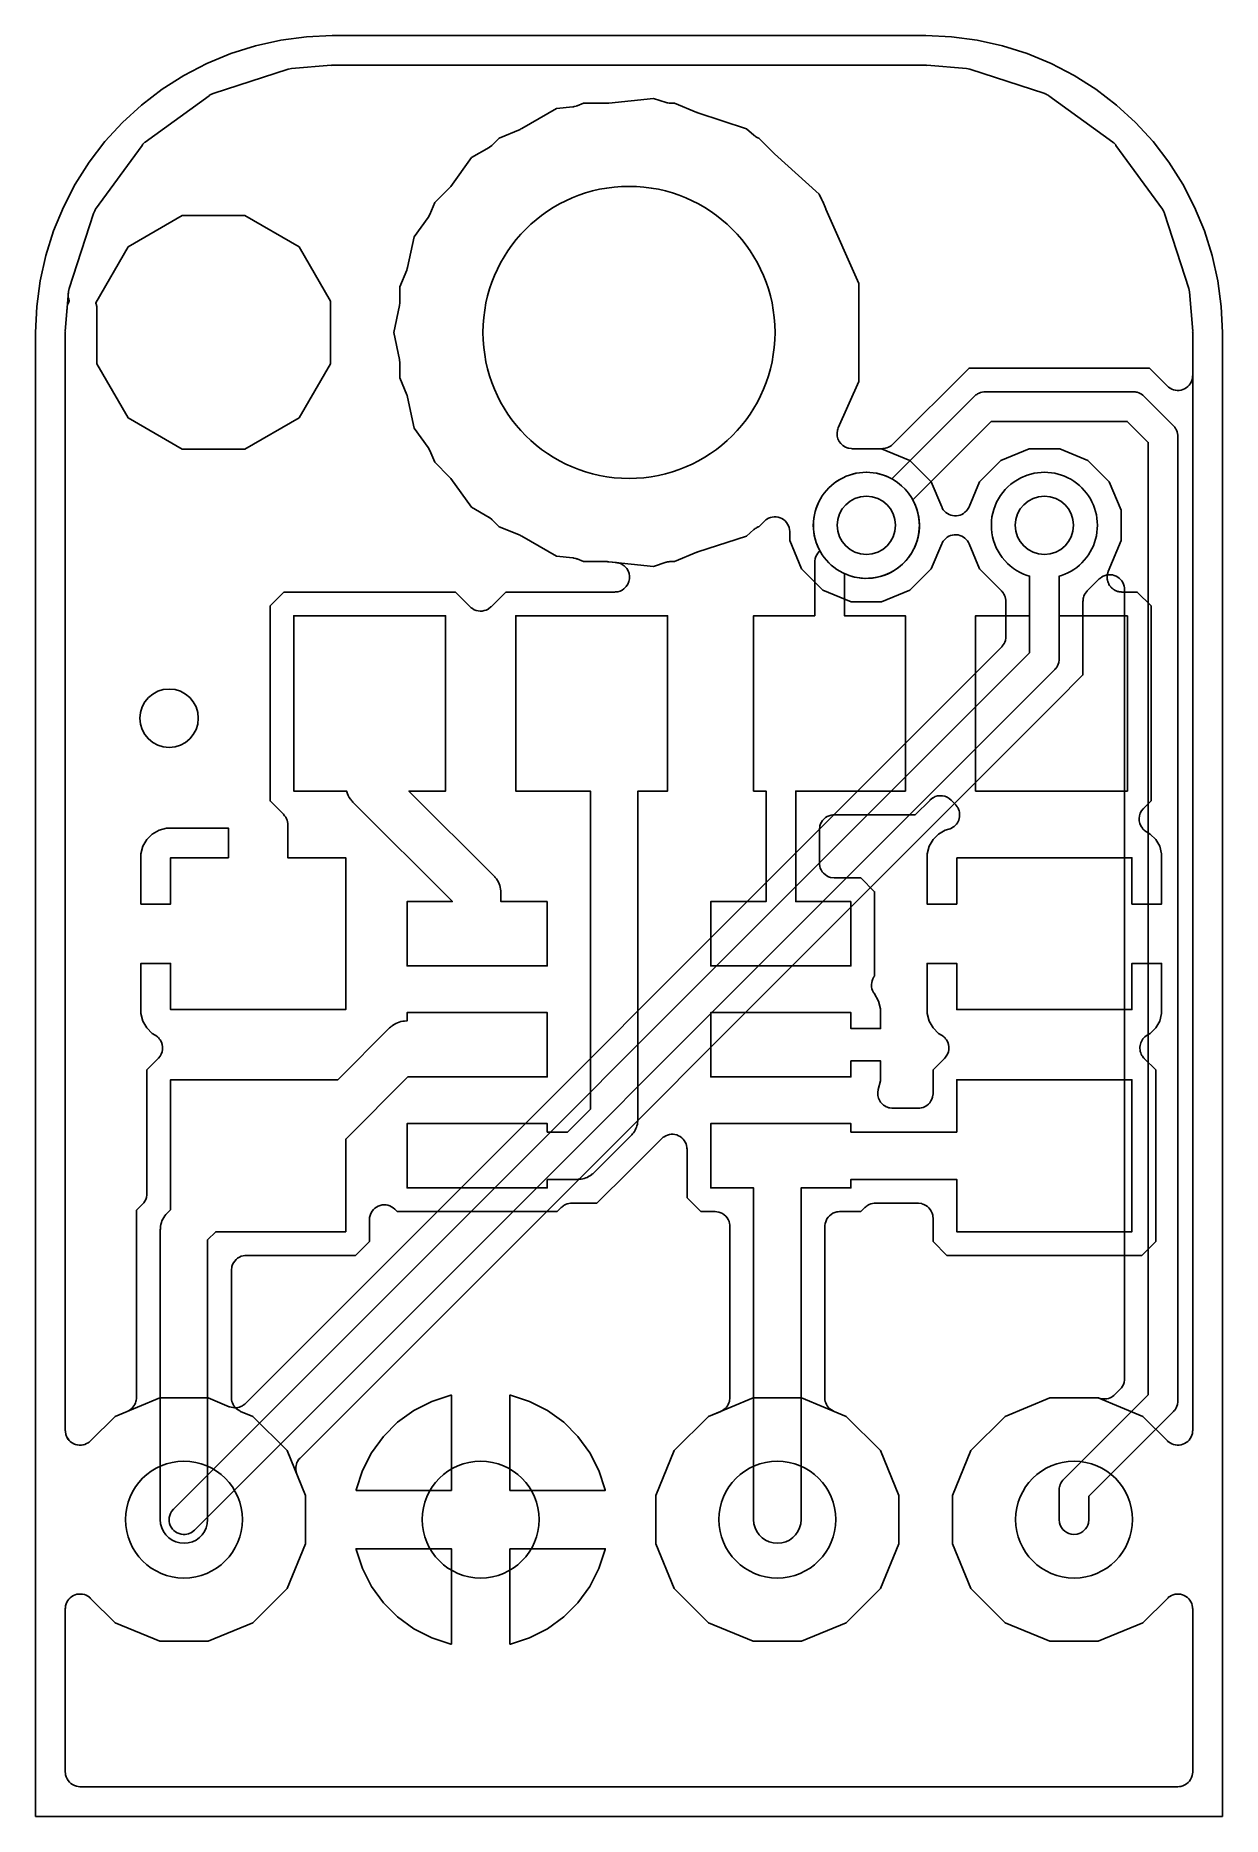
# Model space of a CAD drawing. Header units: millimetres. Extents: x 0 to 10.2, y 0 to 15.2.
import ezdxf

# ---------------------------------------------------------------- set-up
doc = ezdxf.new("R2010")
doc.units = ezdxf.units.MM

msp = doc.modelspace()

# ---------------------------------------------------------------- linework, layer by layer
at = {"layer": '16_copper'}
for points in [[(0.385, 3.177), (0.392, 3.177, 0.124396), (0.45, 3.198), (0.458, 3.202), (0.465, 3.209), (0.471, 3.214), (0.68, 3.423), (1.063, 3.581), (1.477, 3.581), (1.658, 3.506), (1.661, 3.506), (1.662, 3.505, 0.225673), (1.771, 3.514), (1.777, 3.519), (1.791, 3.528), (1.794, 3.531), (1.797, 3.534), (8.269, 10.006), (8.272, 10.01), (8.276, 10.014, 0.11143), (8.302, 10.063), (8.303, 10.07), (8.305, 10.08), (8.305, 10.089), (8.306, 10.095), (8.306, 10.398), (8.305, 10.404), (8.305, 10.409, 0.111436), (8.288, 10.462), (8.284, 10.468), (8.279, 10.477), (8.273, 10.483), (8.269, 10.488), (8.08, 10.677), (7.991, 10.89), (7.988, 10.896), (7.986, 10.902, 0.562235), (7.77, 10.913), (7.764, 10.906), (7.76, 10.896), (7.757, 10.89), (7.668, 10.677), (7.484, 10.493), (7.243, 10.393), (6.981, 10.393), (6.74, 10.493), (6.556, 10.677), (6.456, 10.918), (6.456, 10.995, 0.596419), (6.259, 11.101), (6.252, 11.097), (6.245, 11.09), (6.239, 11.085), (6.191, 11.037), (6.184, 11.035, 0.02105), (6.174, 11.03), (6.168, 11.026), (6.159, 11.021), (6.153, 11.015), (6.148, 11.012), (6.087, 10.957), (5.67, 10.821), (5.665, 10.819), (5.661, 10.818), (5.47, 10.739), (5.437, 10.739, 0.01449), (5.429, 10.739), (5.421, 10.737), (5.409, 10.736), (5.402, 10.734), (5.397, 10.733), (5.29, 10.698), (4.908, 10.738), (4.9, 10.738), (4.894, 10.739), (4.69, 10.739), (4.635, 10.761, 0.00794), (4.631, 10.763), (4.624, 10.765), (4.608, 10.769), (4.603, 10.77), (4.6, 10.77), (4.458, 10.785), (4.162, 10.956), (4.153, 10.96), (4.147, 10.964), (3.969, 11.037), (3.909, 11.097), (3.909, 11.097), (3.909, 11.098), (3.906, 11.1), (3.887, 11.115), (3.885, 11.116), (3.883, 11.117), (3.733, 11.204), (3.554, 11.45), (3.546, 11.459), (3.541, 11.465), (3.417, 11.589), (3.376, 11.69), (3.362, 11.714), (3.362, 11.715), (3.361, 11.716), (3.241, 11.881), (3.185, 12.145), (3.18, 12.159), (3.178, 12.167), (3.119, 12.31), (3.119, 12.442), (3.116, 12.463), (3.116, 12.469), (3.067, 12.7), (3.116, 12.931), (3.118, 12.952), (3.119, 12.958), (3.119, 13.09), (3.178, 13.233), (3.182, 13.247), (3.185, 13.255), (3.241, 13.519), (3.361, 13.684), (3.375, 13.709), (3.375, 13.71), (3.376, 13.71), (3.417, 13.811), (3.541, 13.935), (3.549, 13.944), (3.554, 13.95), (3.733, 14.196), (3.883, 14.283), (3.883, 14.283), (3.884, 14.283), (3.886, 14.285), (3.906, 14.299), (3.908, 14.302), (3.909, 14.303), (3.969, 14.363), (4.147, 14.436), (4.155, 14.441), (4.162, 14.444), (4.458, 14.615), (4.6, 14.63), (4.602, 14.63), (4.604, 14.63), (4.611, 14.632), (4.627, 14.636), (4.631, 14.638), (4.635, 14.639), (4.69, 14.661), (4.894, 14.661), (4.902, 14.662), (4.908, 14.662), (5.29, 14.702), (5.397, 14.667), (5.401, 14.667), (5.404, 14.665), (5.412, 14.664), (5.425, 14.662), (5.431, 14.662), (5.437, 14.661), (5.47, 14.661), (5.661, 14.582), (5.666, 14.581), (5.67, 14.579), (6.087, 14.443), (6.148, 14.388), (6.152, 14.385), (6.156, 14.382), (6.162, 14.378), (6.171, 14.372), (6.178, 14.369), (6.184, 14.365), (6.191, 14.363), (6.32, 14.233), (6.323, 14.231), (6.325, 14.229), (6.709, 13.883), (6.73, 13.836), (6.734, 13.829), (6.736, 13.823), (6.739, 13.82), (6.765, 13.757), (6.766, 13.756), (6.766, 13.754), (7.049, 13.119), (7.049, 12.281), (6.872, 11.884), (6.869, 11.873), (6.865, 11.862, 0.409204), (6.956, 11.71), (6.959, 11.709), (6.961, 11.708), (6.984, 11.706), (6.988, 11.705), (7.249, 11.705), (7.254, 11.706), (7.26, 11.706, 0.111436), (7.313, 11.723), (7.319, 11.727), (7.327, 11.733), (7.333, 11.739), (7.339, 11.743), (7.991, 12.395), (9.535, 12.395), (9.689, 12.241), (9.694, 12.237), (9.699, 12.232, 0.562213), (9.903, 12.305), (9.905, 12.313), (9.905, 12.323), (9.906, 12.331), (9.906, 12.7), (9.905, 12.706), (9.906, 12.71), (9.879, 13.048), (9.874, 13.075), (9.873, 13.076), (9.873, 13.077), (9.664, 13.719), (9.663, 13.723), (9.662, 13.726), (9.658, 13.733), (9.653, 13.745), (9.649, 13.75), (9.646, 13.755), (9.249, 14.301), (9.247, 14.304), (9.245, 14.307), (9.239, 14.313), (9.23, 14.322), (9.225, 14.326), (9.221, 14.329), (8.675, 14.726), (8.672, 14.728), (8.669, 14.731), (8.661, 14.734), (8.65, 14.74), (8.644, 14.742), (8.639, 14.744), (7.997, 14.953), (7.969, 14.959), (7.969, 14.959), (7.968, 14.959), (7.63, 14.986), (7.624, 14.985), (7.62, 14.986), (7.62, 14.986), (7.62, 14.986), (2.54, 14.986), (2.54, 14.986), (2.54, 14.986), (2.534, 14.985), (2.53, 14.986), (2.192, 14.959), (2.165, 14.954), (2.164, 14.953), (2.163, 14.953), (1.521, 14.744), (1.517, 14.743), (1.514, 14.742), (1.507, 14.738), (1.495, 14.733), (1.49, 14.729), (1.485, 14.726), (0.939, 14.329), (0.936, 14.327), (0.933, 14.325), (0.927, 14.319), (0.918, 14.31), (0.915, 14.306), (0.913, 14.304), (0.912, 14.303), (0.911, 14.301), (0.514, 13.755), (0.512, 13.752), (0.509, 13.749), (0.506, 13.741), (0.5, 13.73), (0.498, 13.724), (0.496, 13.719), (0.287, 13.077), (0.281, 13.049), (0.281, 13.049), (0.281, 13.048), (0.254, 12.71), (0.255, 12.706), (0.254, 12.702), (0.254, 12.701), (0.254, 12.7), (0.254, 3.303), (0.255, 3.297), (0.255, 3.29, 0.379618), (0.379, 3.176)], [(8.916, 2.416, 0.284783), (9.013, 2.508), (9.017, 2.54), (9.017, 2.741), (9.742, 3.466), (9.745, 3.47), (9.749, 3.474, 0.11143), (9.775, 3.524), (9.776, 3.531), (9.778, 3.541), (9.778, 3.55), (9.779, 3.556), (9.779, 11.811), (9.778, 11.816), (9.779, 11.822, 0.111436), (9.762, 11.875), (9.757, 11.881), (9.752, 11.889), (9.746, 11.896), (9.742, 11.901), (9.488, 12.155), (9.484, 12.158), (9.48, 12.162, 0.11143), (9.43, 12.188), (9.423, 12.189), (9.413, 12.191), (9.404, 12.191), (9.398, 12.192), (8.128, 12.192), (8.123, 12.191), (8.117, 12.192, 0.111436), (8.064, 12.175), (8.058, 12.17), (8.05, 12.165), (8.043, 12.159), (8.038, 12.155), (7.33, 11.447), (7.313, 11.456, 1), (6.911, 10.642), (6.966, 10.619, 0.668178), (7.519, 11.25), (7.51, 11.267), (8.181, 11.938), (9.345, 11.938), (9.525, 11.758), (9.525, 3.609), (8.8, 2.884), (8.797, 2.88), (8.793, 2.876, 0.11143), (8.767, 2.826), (8.766, 2.819), (8.764, 2.809), (8.764, 2.8), (8.763, 2.794), (8.763, 2.54), (8.766, 2.512, 0.345803), (8.888, 2.413)], [(1.308, 2.419), (1.334, 2.43), (1.36, 2.45), (8.726, 9.816), (8.729, 9.82), (8.733, 9.824, 0.11143), (8.759, 9.874), (8.76, 9.881), (8.762, 9.891), (8.762, 9.9), (8.763, 9.906), (8.763, 10.614), (8.782, 10.619, 1), (8.49, 11.479), (8.435, 11.456, 0.66818), (8.49, 10.619), (8.509, 10.614), (8.509, 9.959), (1.18, 2.63), (1.163, 2.608, 0.619844), (1.281, 2.413)], [(9.792, 0.255), (9.805, 0.257, 0.284783), (9.902, 0.349), (9.902, 0.35), (9.902, 0.351), (9.906, 0.379), (9.906, 0.38), (9.906, 0.381), (9.906, 1.777), (9.905, 1.783), (9.905, 1.79, 0.562221), (9.71, 1.882), (9.702, 1.878), (9.695, 1.871), (9.689, 1.866), (9.48, 1.657), (9.097, 1.499), (8.683, 1.499), (8.3, 1.657), (8.007, 1.95), (7.849, 2.333), (7.849, 2.747), (8.007, 3.13), (8.3, 3.423), (8.683, 3.581), (9.097, 3.581), (9.099, 3.581, 0.208298), (9.212, 3.588), (9.218, 3.593), (9.231, 3.602), (9.234, 3.606), (9.237, 3.608), (9.285, 3.656, 0.133064), (9.318, 3.713), (9.319, 3.72), (9.321, 3.73), (9.321, 3.739), (9.322, 3.745), (9.322, 10.5), (9.321, 10.506), (9.321, 10.513, 0.56221), (9.126, 10.606), (9.118, 10.601), (9.111, 10.594), (9.105, 10.59), (9.003, 10.488), (9, 10.484), (8.996, 10.48, 0.11143), (8.97, 10.43), (8.969, 10.423), (8.967, 10.413), (8.967, 10.405), (8.966, 10.398), (8.966, 9.769), (8.736, 9.539), (2.264, 3.067), (2.262, 3.065), (2.261, 3.064, 0.225669), (2.228, 2.96), (2.23, 2.952), (2.233, 2.937), (2.235, 2.932), (2.236, 2.928), (2.311, 2.747), (2.311, 2.333), (2.153, 1.95), (1.86, 1.657), (1.477, 1.499), (1.063, 1.499), (0.68, 1.657), (0.471, 1.866), (0.466, 1.871), (0.461, 1.875, 0.562197), (0.257, 1.802), (0.255, 1.794), (0.255, 1.784), (0.254, 1.777), (0.254, 0.381), (0.255, 0.368), (0.257, 0.355, 0.284783), (0.349, 0.258), (0.35, 0.258), (0.351, 0.258), (0.379, 0.254), (0.38, 0.254), (0.381, 0.254), (9.779, 0.254)]]:
    msp.add_lwpolyline(points, format="xyb", close=True, dxfattribs=at)
for points in [[(2.744, 2.79), (2.745, 2.796), (2.798, 2.959), (2.876, 3.112), (2.977, 3.252), (3.098, 3.373), (3.238, 3.474), (3.391, 3.552), (3.554, 3.605), (3.56, 3.606), (3.56, 2.79)], [(4.06, 2.79), (4.06, 3.606), (4.066, 3.605), (4.229, 3.552), (4.382, 3.474), (4.522, 3.373), (4.643, 3.252), (4.744, 3.112), (4.822, 2.959), (4.875, 2.796), (4.876, 2.79)], [(6.143, 1.499), (5.76, 1.657), (5.467, 1.95), (5.309, 2.333), (5.309, 2.747), (5.467, 3.13), (5.76, 3.423), (6.143, 3.581), (6.557, 3.581), (6.94, 3.423), (7.233, 3.13), (7.391, 2.747), (7.391, 2.333), (7.233, 1.95), (6.94, 1.657), (6.557, 1.499)], [(3.554, 1.475), (3.391, 1.528), (3.238, 1.606), (3.098, 1.707), (2.977, 1.828), (2.876, 1.968), (2.798, 2.121), (2.745, 2.284), (2.744, 2.29), (3.56, 2.29), (3.56, 1.474)], [(4.06, 2.29), (4.876, 2.29), (4.875, 2.284), (4.822, 2.121), (4.744, 1.968), (4.643, 1.828), (4.522, 1.707), (4.382, 1.606), (4.229, 1.528), (4.066, 1.475), (4.06, 1.474)]]:
    msp.add_lwpolyline(points, close=True, dxfattribs=at)
at = {"layer": '1_copper'}
for points in [[(7.886, 8.204), (7.886, 7.808), (7.632, 7.808), (7.632, 8.237), (7.649, 8.302), (7.683, 8.36), (7.73, 8.407), (7.788, 8.441), (7.817, 8.448, 0.451309), (7.901, 8.619), (7.897, 8.628), (7.895, 8.632), (7.894, 8.635), (7.889, 8.641), (7.882, 8.652), (7.877, 8.657), (7.874, 8.661), (7.837, 8.698, 0.341027), (7.683, 8.718), (7.682, 8.717), (7.681, 8.717), (7.659, 8.699), (7.658, 8.698), (7.657, 8.698), (7.531, 8.572), (6.837, 8.572), (6.824, 8.57), (6.811, 8.569, 0.284783), (6.714, 8.477), (6.714, 8.476), (6.714, 8.475), (6.71, 8.447), (6.71, 8.446), (6.71, 8.445), (6.71, 8.159), (6.712, 8.146), (6.713, 8.133, 0.284783), (6.805, 8.036), (6.806, 8.036), (6.807, 8.036), (6.835, 8.032), (6.836, 8.032), (6.837, 8.032), (7.064, 8.032), (7.183, 7.913), (7.183, 7.192), (7.177, 7.184, 0.280235), (7.173, 7.051), (7.174, 7.05), (7.174, 7.049), (7.178, 7.045), (7.217, 6.977), (7.234, 6.912), (7.234, 6.742), (6.98, 6.742), (6.98, 6.879), (5.78, 6.879), (5.78, 6.329), (6.98, 6.329), (6.98, 6.466), (7.234, 6.466), (7.234, 6.296), (7.214, 6.22, 0.415854), (7.304, 6.065), (7.311, 6.064), (7.329, 6.061), (7.333, 6.061), (7.336, 6.06), (7.556, 6.06), (7.569, 6.062), (7.582, 6.063, 0.284783), (7.679, 6.155), (7.679, 6.156), (7.679, 6.157), (7.683, 6.185), (7.683, 6.186), (7.683, 6.187), (7.683, 6.388), (7.781, 6.487), (7.782, 6.488), (7.783, 6.489, 0.345805), (7.798, 6.645), (7.79, 6.655), (7.783, 6.665, 0.004728), (7.781, 6.667), (7.775, 6.671), (7.761, 6.683), (7.758, 6.684), (7.755, 6.686), (7.73, 6.701), (7.683, 6.748), (7.649, 6.806), (7.632, 6.871), (7.632, 7.3), (7.886, 7.3), (7.886, 6.904), (9.386, 6.904), (9.386, 7.3), (9.64, 7.3), (9.64, 6.871), (9.623, 6.806), (9.589, 6.748), (9.542, 6.701), (9.517, 6.686, 0.415865), (9.471, 6.512), (9.475, 6.507), (9.486, 6.492), (9.489, 6.489), (9.491, 6.487), (9.589, 6.388), (9.589, 4.92), (9.47, 4.801), (7.802, 4.801), (7.683, 4.92), (7.683, 5.121), (7.681, 5.134), (7.68, 5.146, 0.284783), (7.588, 5.243), (7.587, 5.244), (7.586, 5.244), (7.558, 5.248), (7.557, 5.247), (7.556, 5.248), (7.189, 5.248), (7.183, 5.247), (7.178, 5.247, 0.111436), (7.124, 5.23), (7.119, 5.226), (7.11, 5.22), (7.104, 5.214), (7.099, 5.21), (7.064, 5.176), (6.883, 5.176), (6.87, 5.174), (6.858, 5.173, 0.284783), (6.761, 5.081), (6.76, 5.08), (6.76, 5.079), (6.756, 5.051), (6.757, 5.05), (6.756, 5.049), (6.756, 3.584), (6.757, 3.582), (6.756, 3.579, 0.225672), (6.807, 3.483), (6.814, 3.479), (6.827, 3.47), (6.831, 3.468), (6.835, 3.466), (6.94, 3.423), (7.233, 3.13), (7.391, 2.747), (7.391, 2.333), (7.233, 1.95), (6.94, 1.657), (6.557, 1.499), (6.143, 1.499), (5.76, 1.657), (5.467, 1.95), (5.309, 2.333), (5.309, 2.747), (5.467, 3.13), (5.76, 3.423), (5.865, 3.466), (5.867, 3.467), (5.869, 3.468, 0.225666), (5.939, 3.552), (5.94, 3.559), (5.943, 3.575), (5.943, 3.58), (5.944, 3.584), (5.944, 5.049), (5.942, 5.062), (5.941, 5.075, 0.284783), (5.849, 5.172), (5.848, 5.172), (5.847, 5.172), (5.819, 5.176), (5.818, 5.176), (5.817, 5.176), (5.696, 5.176), (5.577, 5.295), (5.577, 5.711), (5.576, 5.718), (5.576, 5.724, 0.562221), (5.381, 5.817), (5.373, 5.813), (5.366, 5.806), (5.36, 5.801), (5.084, 5.525), (4.806, 5.248), (4.589, 5.248), (4.583, 5.247), (4.578, 5.247, 0.11143), (4.524, 5.23), (4.519, 5.226), (4.51, 5.22), (4.504, 5.214), (4.499, 5.21), (4.464, 5.176), (3.096, 5.176), (3.075, 5.197, 0.596406), (2.862, 5.133), (2.859, 5.124), (2.859, 5.114), (2.858, 5.107), (2.858, 4.92), (2.739, 4.801), (1.803, 4.801), (1.79, 4.799), (1.778, 4.798, 0.284783), (1.681, 4.706), (1.68, 4.705), (1.68, 4.704), (1.676, 4.676), (1.677, 4.675), (1.676, 4.674), (1.676, 3.584), (1.677, 3.582), (1.676, 3.579, 0.225672), (1.727, 3.483), (1.734, 3.479), (1.747, 3.47), (1.751, 3.468), (1.755, 3.466), (1.86, 3.423), (2.153, 3.13), (2.311, 2.747), (2.311, 2.333), (2.153, 1.95), (1.86, 1.657), (1.477, 1.499), (1.063, 1.499), (0.68, 1.657), (0.471, 1.866), (0.466, 1.871), (0.461, 1.875, 0.562197), (0.257, 1.802), (0.255, 1.794), (0.255, 1.784), (0.254, 1.777), (0.254, 0.381), (0.255, 0.368), (0.257, 0.355, 0.284783), (0.349, 0.258), (0.35, 0.258), (0.351, 0.258), (0.379, 0.254), (0.38, 0.254), (0.381, 0.254), (9.779, 0.254), (9.792, 0.255), (9.805, 0.257, 0.284783), (9.902, 0.349), (9.902, 0.35), (9.902, 0.351), (9.906, 0.379), (9.906, 0.38), (9.906, 0.381), (9.906, 1.777), (9.905, 1.783), (9.905, 1.79, 0.562221), (9.71, 1.882), (9.702, 1.878), (9.695, 1.871), (9.689, 1.866), (9.48, 1.657), (9.097, 1.499), (8.683, 1.499), (8.3, 1.657), (8.007, 1.95), (7.849, 2.333), (7.849, 2.747), (8.007, 3.13), (8.3, 3.423), (8.683, 3.581), (9.097, 3.581), (9.48, 3.423), (9.689, 3.214), (9.694, 3.209), (9.699, 3.205, 0.562197), (9.903, 3.278), (9.905, 3.286), (9.905, 3.296), (9.906, 3.303), (9.906, 12.7), (9.905, 12.706), (9.906, 12.71), (9.879, 13.048), (9.874, 13.075), (9.873, 13.076), (9.873, 13.077), (9.664, 13.719), (9.663, 13.723), (9.662, 13.726), (9.658, 13.733), (9.653, 13.745), (9.649, 13.75), (9.646, 13.755), (9.249, 14.301), (9.247, 14.304), (9.245, 14.307), (9.239, 14.313), (9.23, 14.322), (9.225, 14.326), (9.221, 14.329), (8.675, 14.726), (8.672, 14.728), (8.669, 14.731), (8.661, 14.734), (8.65, 14.74), (8.644, 14.742), (8.639, 14.744), (7.997, 14.953), (7.969, 14.959), (7.969, 14.959), (7.968, 14.959), (7.63, 14.986), (7.624, 14.985), (7.62, 14.986), (7.62, 14.986), (7.62, 14.986), (2.54, 14.986), (2.54, 14.986), (2.54, 14.986), (2.534, 14.985), (2.53, 14.986), (2.192, 14.959), (2.165, 14.954), (2.164, 14.953), (2.163, 14.953), (1.521, 14.744), (1.517, 14.743), (1.514, 14.742), (1.507, 14.738), (1.495, 14.733), (1.49, 14.729), (1.485, 14.726), (0.939, 14.329), (0.936, 14.327), (0.933, 14.325), (0.927, 14.319), (0.918, 14.31), (0.915, 14.306), (0.913, 14.304), (0.912, 14.303), (0.911, 14.301), (0.514, 13.755), (0.512, 13.752), (0.509, 13.749), (0.506, 13.741), (0.5, 13.73), (0.498, 13.724), (0.496, 13.719), (0.287, 13.077), (0.281, 13.049), (0.281, 13.049), (0.281, 13.048), (0.279, 13.028), (0.28, 13.012), (0.28, 13), (0.28, 12.999), (0.28, 12.999), (0.284, 12.984), (0.287, 12.972, 0.000163), (0.287, 12.972), (0.289, 12.97), (0.287, 12.966), (0.284, 12.962, 0.035869), (0.277, 12.945), (0.276, 12.941), (0.274, 12.936, 0.044452), (0.27, 12.913), (0.254, 12.71), (0.255, 12.706), (0.254, 12.702), (0.254, 12.701), (0.254, 12.7), (0.254, 3.303), (0.255, 3.297), (0.255, 3.29, 0.562221), (0.45, 3.198), (0.458, 3.202), (0.465, 3.209), (0.471, 3.214), (0.68, 3.423), (0.785, 3.466), (0.787, 3.467), (0.789, 3.468, 0.225666), (0.859, 3.552), (0.86, 3.559), (0.863, 3.575), (0.863, 3.58), (0.864, 3.584), (0.864, 5.187), (0.915, 5.238, 0.133077), (0.948, 5.296), (0.949, 5.303), (0.951, 5.313), (0.951, 5.322), (0.952, 5.328), (0.952, 6.388), (1.05, 6.487), (1.051, 6.488), (1.052, 6.489, 0.345805), (1.067, 6.645), (1.059, 6.655), (1.052, 6.665, 0.004728), (1.05, 6.667), (1.044, 6.671), (1.03, 6.683), (1.027, 6.684), (1.024, 6.686), (0.999, 6.701), (0.952, 6.748), (0.918, 6.806), (0.901, 6.871), (0.901, 7.3), (1.155, 7.3), (1.155, 6.904), (2.655, 6.904), (2.655, 8.204), (2.159, 8.204), (2.159, 8.486), (2.158, 8.491), (2.159, 8.497, 0.111436), (2.142, 8.55), (2.137, 8.556), (2.132, 8.564), (2.126, 8.571), (2.122, 8.576), (2.007, 8.691), (2.007, 10.359), (2.126, 10.478), (3.594, 10.478), (3.72, 10.352), (3.73, 10.344), (3.74, 10.336, 0.284788), (3.874, 10.332), (3.875, 10.333), (3.876, 10.333), (3.898, 10.351), (3.899, 10.352), (3.9, 10.352), (4.026, 10.478), (4.957, 10.478), (4.965, 10.479), (4.972, 10.479), (4.979, 10.481), (4.985, 10.481, 0.154627), (5.051, 10.52), (5.056, 10.525, 0.39403), (5.044, 10.698), (5.039, 10.702, 0.085009), (5.002, 10.724), (4.996, 10.725), (4.989, 10.728), (4.98, 10.729), (4.97, 10.732), (4.908, 10.738), (4.9, 10.738), (4.894, 10.739), (4.69, 10.739), (4.635, 10.761, 0.00794), (4.631, 10.763), (4.624, 10.765), (4.608, 10.769), (4.603, 10.77), (4.6, 10.77), (4.458, 10.785), (4.162, 10.956), (4.153, 10.96), (4.147, 10.964), (3.969, 11.037), (3.909, 11.097), (3.909, 11.097), (3.909, 11.098), (3.906, 11.1), (3.887, 11.115), (3.885, 11.116), (3.883, 11.117), (3.733, 11.204), (3.554, 11.45), (3.546, 11.459), (3.541, 11.465), (3.417, 11.589), (3.376, 11.69), (3.362, 11.714), (3.362, 11.715), (3.361, 11.716), (3.241, 11.881), (3.185, 12.145), (3.18, 12.159), (3.178, 12.167), (3.119, 12.31), (3.119, 12.442), (3.116, 12.463), (3.116, 12.469), (3.067, 12.7), (3.116, 12.931), (3.118, 12.952), (3.119, 12.958), (3.119, 13.09), (3.178, 13.233), (3.182, 13.247), (3.185, 13.255), (3.241, 13.519), (3.361, 13.684), (3.375, 13.709), (3.375, 13.71), (3.376, 13.71), (3.417, 13.811), (3.541, 13.935), (3.549, 13.944), (3.554, 13.95), (3.733, 14.196), (3.883, 14.283), (3.883, 14.283), (3.884, 14.283), (3.886, 14.285), (3.906, 14.299), (3.908, 14.302), (3.909, 14.303), (3.969, 14.363), (4.147, 14.436), (4.155, 14.441), (4.162, 14.444), (4.458, 14.615), (4.6, 14.63), (4.602, 14.63), (4.604, 14.63), (4.611, 14.632), (4.627, 14.636), (4.631, 14.638), (4.635, 14.639), (4.69, 14.661), (4.894, 14.661), (4.902, 14.662), (4.908, 14.662), (5.29, 14.702), (5.397, 14.667), (5.401, 14.667), (5.404, 14.665), (5.412, 14.664), (5.425, 14.662), (5.431, 14.662), (5.437, 14.661), (5.47, 14.661), (5.661, 14.582), (5.666, 14.581), (5.67, 14.579), (6.087, 14.443), (6.148, 14.388), (6.152, 14.385), (6.156, 14.382), (6.162, 14.378), (6.171, 14.372), (6.178, 14.369), (6.184, 14.365), (6.191, 14.363), (6.32, 14.233), (6.323, 14.231), (6.325, 14.229), (6.709, 13.883), (6.73, 13.836), (6.734, 13.829), (6.736, 13.823), (6.739, 13.82), (6.765, 13.757), (6.766, 13.756), (6.766, 13.754), (7.049, 13.119), (7.049, 12.281), (6.872, 11.884), (6.869, 11.873), (6.865, 11.862, 0.409204), (6.956, 11.71), (6.959, 11.709), (6.961, 11.708), (6.984, 11.706), (6.988, 11.705), (7.243, 11.705), (7.484, 11.605), (7.668, 11.421), (7.757, 11.208), (7.76, 11.202), (7.762, 11.196, 0.562228), (7.978, 11.185), (7.984, 11.192), (7.988, 11.202), (7.991, 11.208), (8.08, 11.421), (8.264, 11.605), (8.505, 11.705), (8.767, 11.705), (9.008, 11.605), (9.192, 11.421), (9.292, 11.18), (9.292, 10.918), (9.183, 10.654), (9.183, 10.653), (9.182, 10.652, 0.051892), (9.175, 10.627), (9.175, 10.626), (9.175, 10.625, 0.034875), (9.173, 10.607), (9.174, 10.603), (9.173, 10.599), (9.173, 10.598), (9.173, 10.597, 0.034871), (9.176, 10.579), (9.177, 10.575), (9.178, 10.571), (9.178, 10.57), (9.178, 10.569, 0.034873), (9.184, 10.553), (9.187, 10.549), (9.188, 10.545), (9.189, 10.544), (9.189, 10.543, 0.034871), (9.199, 10.528), (9.202, 10.525), (9.204, 10.522), (9.205, 10.521), (9.206, 10.52, 0.034876), (9.218, 10.508), (9.222, 10.505), (9.225, 10.503), (9.226, 10.502), (9.227, 10.502, 0.034876), (9.242, 10.492), (9.246, 10.491), (9.25, 10.489), (9.25, 10.489), (9.251, 10.488, 0.052062), (9.276, 10.48), (9.277, 10.48), (9.278, 10.48), (9.292, 10.479), (9.3, 10.478), (9.431, 10.478), (9.55, 10.359), (9.55, 8.691), (9.484, 8.625), (9.484, 8.624), (9.482, 8.623, 0.373822), (9.475, 8.457), (9.483, 8.447), (9.484, 8.446), (9.485, 8.445), (9.491, 8.441), (9.505, 8.429), (9.508, 8.427), (9.511, 8.425), (9.542, 8.407), (9.589, 8.36), (9.623, 8.302), (9.64, 8.237), (9.64, 7.808), (9.386, 7.808), (9.386, 8.204)], [(1.256, 11.7), (0.792, 11.968), (0.524, 12.432), (0.524, 12.903), (0.523, 12.912), (0.523, 12.922, 0.055546), (0.516, 12.949), (0.514, 12.951), (0.515, 12.953), (0.516, 12.954), (0.792, 13.432), (1.256, 13.7), (1.792, 13.7), (2.256, 13.432), (2.524, 12.968), (2.524, 12.432), (2.256, 11.968), (1.792, 11.7)], [(6.98, 7.829), (6.507, 7.829), (6.507, 8.775), (7.447, 8.775), (7.447, 10.275), (6.924, 10.275), (6.924, 10.636), (6.966, 10.619, 1), (7.258, 11.479), (7.201, 11.494, 0.577348), (6.682, 10.903), (6.705, 10.848), (6.714, 10.831), (6.707, 10.824, 0.133073), (6.674, 10.766), (6.673, 10.759), (6.671, 10.749), (6.671, 10.74), (6.67, 10.734), (6.67, 10.275), (6.147, 10.275), (6.147, 8.775), (6.253, 8.775), (6.253, 7.829), (5.78, 7.829), (5.78, 7.279), (6.98, 7.279)], [(9.347, 10.275), (8.763, 10.275), (8.763, 10.614), (8.782, 10.619, 1), (8.49, 11.479), (8.435, 11.456, 0.66818), (8.49, 10.619), (8.509, 10.614), (8.509, 10.275), (8.047, 10.275), (8.047, 8.775), (9.347, 8.775)], [(4.38, 7.829), (3.983, 7.829), (3.983, 7.904, 0.157844), (3.945, 8.023), (3.939, 8.029, 0.018024), (3.93, 8.041), (3.924, 8.048), (3.196, 8.775), (3.51, 8.775), (3.51, 10.275), (2.21, 10.275), (2.21, 8.775), (2.663, 8.775), (2.664, 8.769, 0.087944), (2.695, 8.705), (2.701, 8.699, 0.018024), (2.71, 8.687), (2.716, 8.68), (3.568, 7.829), (3.18, 7.829), (3.18, 7.279), (4.38, 7.279)], [(4.38, 5.451), (4.638, 5.451), (4.648, 5.452), (4.658, 5.452, 0.132342), (4.757, 5.489), (4.763, 5.495, 0.018024), (4.775, 5.504), (4.782, 5.51), (5.097, 5.825), (5.103, 5.833), (5.11, 5.84, 0.132344), (5.154, 5.937), (5.154, 5.945, 0.018059), (5.155, 5.96), (5.156, 5.969), (5.156, 8.775), (5.41, 8.775), (5.41, 10.275), (4.11, 10.275), (4.11, 8.775), (4.75, 8.775), (4.75, 6.053), (4.554, 5.857), (4.38, 5.857), (4.38, 5.929), (3.18, 5.929), (3.18, 5.379), (4.38, 5.379)], [(1.307, 2.34, 0.361416), (1.473, 2.54), (1.473, 4.935), (1.542, 5.004), (2.655, 5.004), (2.655, 5.797), (3.187, 6.329), (4.38, 6.329), (4.38, 6.879), (3.18, 6.879), (3.18, 6.807), (3.175, 6.807, 0.157844), (3.056, 6.769), (3.05, 6.763, 0.018024), (3.038, 6.754), (3.031, 6.748), (2.588, 6.304), (1.155, 6.304), (1.155, 5.191), (1.126, 5.163, 0.157846), (1.069, 5.051), (1.069, 5.043, 0.018059), (1.068, 5.028), (1.067, 5.019), (1.067, 2.54), (1.07, 2.505, 0.366015), (1.272, 2.337)], [(6.387, 2.34, 0.361416), (6.553, 2.54), (6.553, 5.379), (6.98, 5.379), (6.98, 5.451), (7.886, 5.451), (7.886, 5.004), (9.386, 5.004), (9.386, 6.304), (7.886, 6.304), (7.886, 5.857), (6.98, 5.857), (6.98, 5.929), (5.78, 5.929), (5.78, 5.379), (6.147, 5.379), (6.147, 2.54), (6.15, 2.505, 0.366015), (6.352, 2.337)]]:
    msp.add_lwpolyline(points, format="xyb", close=True, dxfattribs=at)
for points in [[(0.901, 7.808), (0.901, 8.237), (0.918, 8.302), (0.952, 8.36), (0.999, 8.407), (1.057, 8.441), (1.122, 8.458), (1.651, 8.458), (1.651, 8.204), (1.155, 8.204), (1.155, 7.808)], [(2.744, 2.79), (2.745, 2.796), (2.798, 2.959), (2.876, 3.112), (2.977, 3.252), (3.098, 3.373), (3.238, 3.474), (3.391, 3.552), (3.554, 3.605), (3.56, 3.606), (3.56, 2.79)], [(4.06, 2.79), (4.06, 3.606), (4.066, 3.605), (4.229, 3.552), (4.382, 3.474), (4.522, 3.373), (4.643, 3.252), (4.744, 3.112), (4.822, 2.959), (4.875, 2.796), (4.876, 2.79)], [(3.554, 1.475), (3.391, 1.528), (3.238, 1.606), (3.098, 1.707), (2.977, 1.828), (2.876, 1.968), (2.798, 2.121), (2.745, 2.284), (2.744, 2.29), (3.56, 2.29), (3.56, 1.474)], [(4.06, 2.29), (4.876, 2.29), (4.875, 2.284), (4.822, 2.121), (4.744, 1.968), (4.643, 1.828), (4.522, 1.707), (4.382, 1.606), (4.229, 1.528), (4.066, 1.475), (4.06, 1.474)]]:
    msp.add_lwpolyline(points, close=True, dxfattribs=at)
at = {"layer": 'drills_PTH'}
for centre, radius in [((5.08, 12.7), 1.25), ((1.27, 2.54), 0.5), ((3.81, 2.54), 0.5), ((6.35, 2.54), 0.5), ((8.89, 2.54), 0.5)]:
    msp.add_circle(centre, radius, dxfattribs=at)
at = {"layer": 'drills_via_1_16'}
for centre in [(7.112, 11.049), (8.636, 11.049), (1.143, 9.398)]:
    msp.add_circle(centre, 0.25, dxfattribs=at)
at = {"layer": 'outline'}
msp.add_lwpolyline([(0, 0), (10.16, 0), (10.16, 12.7), (10.15, 12.921), (10.121, 13.141), (10.073, 13.357), (10.007, 13.569), (9.922, 13.773), (9.82, 13.97), (9.701, 14.157), (9.566, 14.333), (9.416, 14.496), (9.253, 14.646), (9.077, 14.781), (8.89, 14.9), (8.693, 15.002), (8.489, 15.087), (8.277, 15.153), (8.061, 15.201), (7.841, 15.23), (7.62, 15.24), (2.54, 15.24), (2.319, 15.23), (2.099, 15.201), (1.883, 15.153), (1.671, 15.087), (1.467, 15.002), (1.27, 14.9), (1.083, 14.781), (0.907, 14.646), (0.744, 14.496), (0.594, 14.333), (0.459, 14.157), (0.34, 13.97), (0.238, 13.773), (0.153, 13.569), (0.087, 13.357), (0.039, 13.141), (0.01, 12.921), (0, 12.7), (0, 0)], close=True, dxfattribs=at)

doc.saveas('drawing.dxf')
